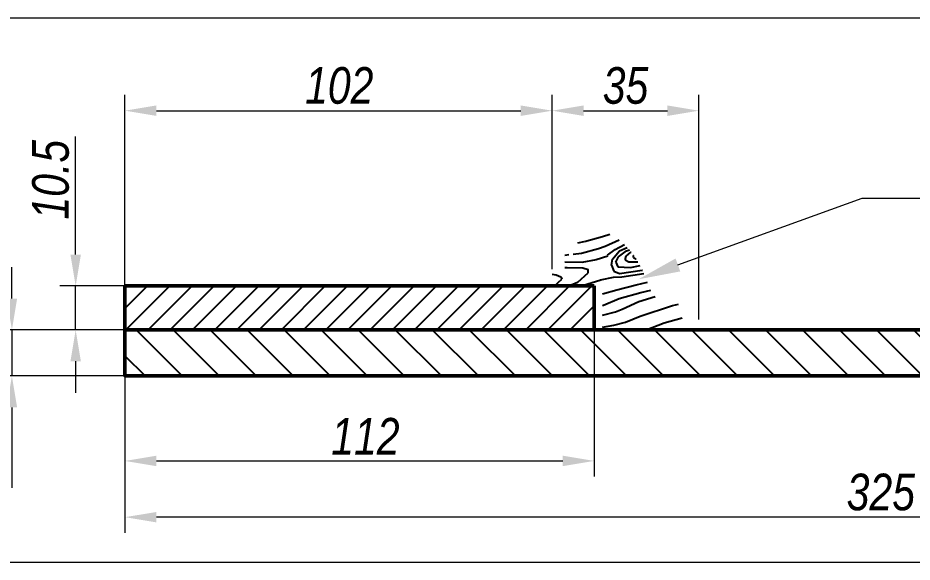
# Model space of a CAD drawing. Header units: millimetres. Extents: x 55 to 2092, y -657 to 768.
# Drawn here: x 254.1 to 467.6, y -116.5 to 13.5 of the extents above; entities that cross this region are included whole.
import ezdxf
from ezdxf import colors
from ezdxf.entities.mleader import LeaderData, LeaderLine
from ezdxf.math import Vec2, Vec3

# ---------------------------------------------------------------- set-up
doc = ezdxf.new("R2010")
doc.units = ezdxf.units.MM
doc.header["$MEASUREMENT"] = 0
doc.header["$PDMODE"] = 35
doc.layers.add('Профили', color=172, linetype='Continuous', lineweight=50)
doc.layers.add('Размеры', color=7, linetype='Continuous', lineweight=20)
doc.styles.get("Standard").update_dxf_attribs({"font": 'ARIALI.TTF', "width": 0.8})
doc.dimstyles.new('Standard mini', dxfattribs={"dimscale": 0.25, "dimtxt": 35, "dimasz": 30, "dimexe": 15, "dimexo": 0, "dimgap": 6, "dimtad": 1, "dimdec": 0, "dimzin": 1, "dimdsep": 46, "dimtxsty": 'Standard', "dimcen": 20, "dimclrd": 7, "dimclre": 7, "dimclrt": 256, "dimadec": 0, "dimazin": 0, "dimtfac": 1, "dimtdec": 0, "dimtmove": 0, "dimatfit": 3, "dimfxl": 1, "dimlwd": -1, "dimlwe": -1, "dimarcsym": 0})

# ---------------------------------------------------------------- blocks, each defined once
blk = doc.blocks.new('*D24')
at = {"layer": 'Defpoints', "color": 0}
for p in [(267.87, -50.52), (279.65, -50.52), (279.65, -61.02)]:
    blk.add_point(p, dxfattribs=at)
at = {"layer": 'Размеры', "color": 7}
for p, q in [((267.87, -43.02), (267.87, -14.78)), ((279.65, -50.52), (264.12, -50.52)), ((267.87, -61.02), (267.87, -50.52)), ((279.65, -61.02), (264.12, -61.02)), ((267.87, -68.52), (267.87, -76.02))]:
    blk.add_line(p, q, dxfattribs=at)
for points in [[(266.62, -43.02), (269.12, -43.02), (267.87, -50.52)], [(266.62, -68.52), (269.12, -68.52), (267.87, -61.02)]]:
    blk.add_solid(points, dxfattribs=at)
at = {"layer": 'Размеры', "lineweight": -3, "insert": (261.91, -25.15), "char_height": 8.75, "attachment_point": 5, "rotation": 90}
blk.add_mtext('10.5', dxfattribs=at)
blk = doc.blocks.new('*D25')
at = {"layer": 'Defpoints', "color": 0}
for p in [(252.65, -61.02), (279.65, -61.02), (279.65, -72.02)]:
    blk.add_point(p, dxfattribs=at)
at = {"layer": 'Размеры', "color": 7}
for p, q in [((252.65, -53.52), (252.65, -46.02)), ((279.65, -61.02), (248.9, -61.02)), ((252.65, -61.02), (252.65, -72.02)), ((279.65, -72.02), (248.9, -72.02)), ((252.65, -79.52), (252.65, -98.7))]:
    blk.add_line(p, q, dxfattribs=at)
for points in [[(251.4, -53.52), (253.9, -53.52), (252.65, -61.02)], [(251.4, -79.52), (253.9, -79.52), (252.65, -72.02)]]:
    blk.add_solid(points, dxfattribs=at)
at = {"layer": 'Размеры', "lineweight": -3, "insert": (246.76, -92.86), "char_height": 8.75, "attachment_point": 5, "rotation": 90}
blk.add_mtext('11', dxfattribs=at)
blk = doc.blocks.new('*D23')
at = {"layer": 'Defpoints', "color": 0}
for p in [(279.65, -61.02), (391.65, -61.02), (391.65, -92.31)]:
    blk.add_point(p, dxfattribs=at)
at = {"layer": 'Размеры', "color": 7}
for p, q in [((279.65, -61.02), (279.65, -96.06)), ((391.65, -61.02), (391.65, -96.06)), ((287.15, -92.31), (384.15, -92.31))]:
    blk.add_line(p, q, dxfattribs=at)
for points in [[(287.15, -91.06), (287.15, -93.56), (279.65, -92.31)], [(384.15, -91.06), (384.15, -93.56), (391.65, -92.31)]]:
    blk.add_solid(points, dxfattribs=at)
at = {"layer": 'Размеры', "insert": (337.05, -86.42), "char_height": 8.75, "attachment_point": 5}
blk.add_mtext('112', dxfattribs=at)
blk = doc.blocks.new('*D26')
at = {"layer": 'Defpoints', "color": 0}
for p in [(381.65, -8.65), (381.65, -46.52), (279.65, -50.52)]:
    blk.add_point(p, dxfattribs=at)
at = {"layer": 'Размеры', "color": 7}
for p, q in [((279.65, -50.52), (279.65, -4.9)), ((381.65, -46.52), (381.65, -4.9)), ((287.15, -8.65), (374.15, -8.65))]:
    blk.add_line(p, q, dxfattribs=at)
for points in [[(287.15, -7.4), (287.15, -9.9), (279.65, -8.65)], [(374.15, -7.4), (374.15, -9.9), (381.65, -8.65)]]:
    blk.add_solid(points, dxfattribs=at)
at = {"layer": 'Размеры', "insert": (330.8, -2.68), "char_height": 8.75, "attachment_point": 5}
blk.add_mtext('102', dxfattribs=at)
blk = doc.blocks.new('*D30')
at = {"layer": 'Defpoints', "color": 0}
for p in [(279.65, -72.02), (604.65, -72.02), (279.65, -105.75)]:
    blk.add_point(p, dxfattribs=at)
at = {"layer": 'Размеры', "color": 7}
for p, q in [((279.65, -72.02), (279.65, -109.5)), ((604.65, -72.02), (604.65, -109.5)), ((597.15, -105.75), (287.15, -105.75))]:
    blk.add_line(p, q, dxfattribs=at)
for points in [[(287.15, -104.5), (287.15, -107), (279.65, -105.75)], [(597.15, -104.5), (597.15, -107), (604.65, -105.75)]]:
    blk.add_solid(points, dxfattribs=at)
at = {"layer": 'Размеры', "insert": (460.1, -99.79), "char_height": 8.75, "attachment_point": 5}
blk.add_mtext('325', dxfattribs=at)
blk = doc.blocks.new('*D31')
at = {"layer": 'Defpoints', "color": 0}
for p in [(416.65, -8.65), (381.65, -46.52), (416.65, -58.52)]:
    blk.add_point(p, dxfattribs=at)
at = {"layer": 'Размеры', "color": 7}
for p, q in [((381.65, -46.52), (381.65, -4.9)), ((416.65, -58.52), (416.65, -4.9)), ((389.15, -8.65), (409.15, -8.65))]:
    blk.add_line(p, q, dxfattribs=at)
for points in [[(389.15, -7.4), (389.15, -9.9), (381.65, -8.65)], [(409.15, -7.4), (409.15, -9.9), (416.65, -8.65)]]:
    blk.add_solid(points, dxfattribs=at)
at = {"layer": 'Размеры', "insert": (399.15, -2.68), "char_height": 8.75, "attachment_point": 5}
blk.add_mtext('35', dxfattribs=at)

msp = doc.modelspace()

# ---------------------------------------------------------------- hatches: boundary and pattern name
at = {"layer": 'Профили', "lineweight": -3}
h = msp.add_hatch(dxfattribs=at)
h.set_pattern_fill('WOOD9', color=256, scale=30, angle=15, style=0, pattern_type=2)
h.set_pattern_definition([(15, (16.342, 60.985), (-7.7646, 28.9778), [4.35, -25.65]), (10.101, (17.8739, 56.4259), (355.4977085, 64.1976435), [5.26926, -1048.5807]), (11.0549, (13.1445, 52.0529), (442.4310318, 87.4914542), [8.7207, -863.34576]), (13.7681, (7.80725, 47.05106), (1369.7195088, 335.95891712), [13.95324, -2776.6918]), (41.565, (22.176, 38.633), (21.2132, 36.7423), [3.354, -63.728]), (358.7398, (19.6785, 42.1568), (218.3735665, -3.603532), [3.75, -746.25]), (358.8108, (18.3821, 43.5176), (218.3735674, -3.6035236), [4.842, -963.5587]), (25.4374, (18.0827, 35.36225), (743.5773642, 354.5312328), [5.7959, -1153.38456]), (6.3844, (18.1388, 45.00535), (602.8490863, 68.3586), [5.0065, -996.2925]), (13.2377, (14.2628, 46.14086), (964.0307381, 227.2545915), [9.75462, -1941.16815]), (6.3844, (14.4118, 58.9147), (602.8490863, 68.3586), [5.0065, -996.2925]), (18.9909, (11.7025, 62.071), (397.9242921, 137.6816642), [6.4657, -1286.67003]), (2.0054, (1.7282, 32.0671), (276.329089, 11.925668), [2.0012, -398.2486]), (12.4363, (8.04984, 54.25947), (1319.5285938, 291.45175234), [10.06008, -2001.95373]), (18.1798, (0.3423, 51.7284), (484.8576557, 160.975223), [8.1125, -532.7202]), (21.8427, (-3.1634, 50.3231), (224.0577186, 91.094046), [3.7769, -751.6037]), (15, (6.045, 50.15), (-7.7646, 28.9778), [7.35, -22.65]), (21.7661, (-2.2317, 46.8458), (1178.2441163, 470.99925556), [8.91207, -1773.50175]), (17.6425, (-1.49406, 44.0929), (1230.51543506, 391.8311217), [9.76038, -1942.31538]), (41.565, (16.66, 37.776), (21.2132, 36.7423), [2.3479, -64.7341]), (299.0363, (18.116, 39.8746), (52.27159, -79.16872), [0.6185, -123.0747]), (15, (8.564, 36.694), (-7.7646, 28.9778), [1.95, -28.05]), (23.7461, (10.4472, 37.1986), (166.102117, 75.565017), [1.973, -392.6154]), (86.565, (12.253, 37.993), (-7.76455, 28.97777), [0.4743, -94.394]), (341.31, (11.257, 38.813), (65.72009, -13.44854), [1.0817, -107.0848]), (6.2539, (9.2957, 38.5983), (210.608934, 25.374462), [1.973, -392.6154]), (20.1944, (7.7408, 38.0263), (282.013205, 106.623345), [1.6568, -329.704]), (33.435, (6.553, 37.242), (50.19098, 44.50686), [1.423, -93.4453]), (86.565, (6.525, 36.769), (-7.76455, 28.97777), [0.4743, -94.394]), (330, (6.525, 36.769), (28.9778, 7.7647), [0.6364, -41.79]), (9.2895, (7.076, 36.4506), (28.977755, 7.764626), [1.5075, -299.9887]), (330, (4.496, 36.225), (28.9778, 7.7647), [1.0606, -41.3657]), (1.7595, (5.415, 35.695), (400.0047456, 14.006246), [2.6196, -521.3078]), (15, (8.033, 35.775), (-7.7646, 28.9778), [3.6, -26.4]), (22.4314, (11.5107, 36.7071), (419.1374892, 174.4240537), [3.4792, -692.3656]), (60, (14.727, 38.035), (-7.7646, 28.9778), [1.0607, -41.3657]), (296.31, (14.918, 39.639), (60.0362, -108.14649), [0.7648, -152.2058]), (356.565, (13.4975, 39.724), (28.97776, 7.7646), [1.423, -93.4453]), (4.3804, (11.0628, 39.5376), (334.284574, 27.4550675), [2.4418, -485.9227]), (11.9873, (8.2711, 38.9449), (28.977767, 7.7646216), [2.8539, -567.93495]), (21.7098, (5.8856, 37.9951), (224.057651, 91.0942), [2.5676, -510.94965]), (38.9624, (4.737, 37.0662), (50.191004, 44.50682), [1.4773, -293.9882]), (74.0362, (4.4964, 36.2253), (13.44868, 65.720154), [0.8747, -174.054]), (292.1251, (2.323, 35.643), (83.33008, -195.07976), [1.2093, -240.6584]), (357.4745, (2.7785, 34.5226), (502.4670843, -20.655111), [2.9887, -594.7568]), (10.0303, (5.7643, 34.3909), (355.4978022, 64.1973363), [3.463, -689.1407]), (15, (9.174, 34.994), (-7.7646, 28.9778), [4.5, -25.5]), (27.2647, (13.5211, 36.1588), (245.2709255, 127.8363428), [3.5306, -702.5854]), (335.1945, (17.0525, 40.366), (175.947066, -77.087933), [1.1715, -233.1357]), (350.2249, (14.936, 40.7308), (357.5783, -59.478316), [2.1477, -427.3868]), (6.0274, (12.0666, 40.4278), (392.240173, 42.984072), [2.8853, -574.1762]), (12.879, (8.1158, 39.5245), (28.9777643, 7.764631), [4.0528, -806.50254]), (19.9697, (4.861, 38.3418), (310.991, 114.387833), [3.463, -689.1407]), (36.8014, (2.9206, 36.89), (50.19099, 44.5069), [2.4233, -159.1316]), (64.3987, (2.323, 35.643), (98.301479, 212.689507), [1.383, -275.2034]), (290.7106, (1.2804, 34.8977), (98.858961, -253.035403), [1.5075, -299.9888]), (338.1302, (1.8135, 33.4876), (102.462415, -34.66162), [1.5, -148.4998]), (8.6599, (3.2055, 32.929), (28.977768, 7.764633), [5.4332, -266.2283]), (16.1691, (8.57684, 33.7469), (1383.1688877, 401.6762511), [7.35153, -1462.95453]), (23.4711, (15.6376, 35.7941), (556.2619082, 242.2242756), [7.12776, -1418.4246]), (5.5377, (16.954, 41.8926), (28.977774, 7.764583), [2.7372, -179.7456]), (6.6744, (10.7806, 41.17025), (210.6089545, 25.3744016), [6.2155, -1236.8853]), (17.121, (6.9075, 39.9771), (745.6579202, 230.8553734), [4.0528, -806.50254]), (23.4269, (3.1507, 38.3494), (556.2619866, 242.2240382), [4.0942, -814.7463]), (50.5376, (1.5105, 36.357), (92.617452, 117.991387), [2.5807, -255.4888]), (81.0375, (1.2804, 34.8977), (32.58136, 226.138156), [1.4773, -293.9884]), (8.991, (12.721, 42.622), (297.542307, 48.6679566), [5.7315, -567.4177]), (16.2453, (6.09496, 40.6912), (1296.2356755, 378.3820193), [6.9016, -1373.4244]), (26.6893, (2.1261, 38.696), (656.6439695, 331.2377223), [4.4421, -883.9832]), (38.1985, (0.3306, 37.283), (50.191006, 44.506826), [2.2847, -226.1883]), (15, (9.39, 33.033), (-7.7646, 28.9778), [9, -21]), (8.991, (3.7283, 32.1372), (297.542307, 48.6679566), [5.7315, -567.4177]), (11.7603, (10.3432, 43.3824), (529.3645292, 110.7845219), [7.9627, -1584.5824]), (17.4895, (3.756, 41.3068), (629.7466403, 199.79775), [6.9065, -683.7453]), (24.7824, (-0.2517, 39.4565), (635.4305668, 294.4961477), [4.4142, -878.42214]), (15, (3.25, 43.19), (-7.7646, 28.9778), [11.4, -18.6]), (18.9451, (-0.8729, 41.7747), (397.9244354, 137.681157), [4.3603, -867.7061]), (11.7603, (6.6162, 57.29173), (529.3645292, 110.7845219), [7.9627, -1584.5824]), (17.4895, (0.029, 55.2161), (629.7466403, 199.79775), [6.9065, -683.7453]), (24.7824, (-3.9787, 53.3658), (635.4305668, 294.4961477), [4.4142, -878.42214]), (12.6141, (4.6702, 60.4973), (28.9777637, 7.7646065), [7.20624, -713.41845]), (13.4089, (-0.5846, 59.2446), (28.9777575, 7.7645868), [5.40207, -1075.0145]), (15, (-5.22, 58.002), (-7.7646, 28.9778), [4.8, -25.2]), (11.0996, (9.8502, 59.7112), (442.4310103, 87.4915229), [6.61533, -1316.44914]), (14.1049, (0.53847, 57.3714), (28.9777669, 7.7646063), [9.60117, -1910.63316]), (15, (-4.678, 55.974), (-7.7646, 28.9778), [5.4, -24.6]), (16.9091, (23.3167, 37.8517), (832.591096, 254.149577), [4.5025, -895.99734]), (12.2737, (27.6245, 39.1613), (28.97777, 7.7645717), [3.1536, -627.5603]), (23.4269, (20.5435, 62.1106), (556.2619866, 242.2240382), [4.0942, -814.7463]), (15, (23.06, 57.35), (-7.7646, 28.9778), [2.85, -27.15]), (9.9576, (21.7034, 53.7251), (682.0177908, 120.63019), [5.1198, -1018.843]), (10.0303, (21.3596, 50.3718), (355.4978022, 64.1973363), [3.463, -689.1407]), (18.0127, (24.7697, 50.975), (513.835581, 168.739263), [2.8539, -567.93495]), (15, (23.758, 48.375), (-7.7646, 28.9778), [4.5, -25.5]), (93.69, (24.685, 40.8584), (-7.76453, 28.97779), [0.7648, -152.2058]), (339.4624, (23.4276, 42.0743), (102.46241, -34.661646), [1.2904, -256.7792]), (18.0127, (26.6331, 44.0203), (513.835581, 168.739263), [2.8539, -567.93495]), (10.0303, (23.223, 43.4171), (355.4978022, 64.1973363), [3.463, -689.1407]), (20.1944, (27.171, 46.649), (282.013205, 106.623345), [1.6568, -329.704]), (15, (23.114, 45.562), (-7.7646, 28.9778), [4.2, -25.8]), (20.1944, (23.444, 60.5584), (282.013205, 106.623345), [1.6568, -329.704]), (15, (19.387, 59.47), (-7.7646, 28.9778), [4.2, -25.8]), (15, (17.816, 64.175), (-7.7646, 28.9778), [6.15, -23.85])])
edge = h.paths.add_edge_path()
edge.add_line((384.65, -43.02), (384.65, -46.52))
edge.add_line((384.65, -46.52), (381.65, -46.52))
edge.add_line((381.65, -46.52), (381.65, -50.52))
edge.add_line((381.65, -50.52), (393.65, -50.52))
edge.add_line((393.65, -50.52), (393.65, -61.02))
edge.add_line((393.65, -61.02), (416.65, -61.02))
edge.add_line((416.65, -61.02), (416.65, -58.52))
edge.add_line((416.65, -58.52), (412.65, -58.52))
edge.add_line((412.65, -58.52), (412.65, -54.85))
edge.add_spline(control_points=[(412.65, -54.85), (409.68, -54.98), (404.68, -53.61), (403.87, -45.52), (396.07, -37.51), (392.16, -37.93), (388.93, -37.94), (387.16, -41.13), (386.65, -43.02)], knot_values=[0, 0, 0, 0, 8.085046, 18.236009, 24.403649, 28.871606, 33.783285, 36.804433, 36.804433, 36.804433, 36.804433], degree=3, periodic=0)
edge.add_line((386.65, -43.02), (384.65, -43.02))
h = msp.add_hatch(dxfattribs=at)
h.set_pattern_fill('ANSI31', color=256, scale=30, style=0)
h.set_pattern_definition([(45, (0, -388.6012), (-2.65165, 2.65165), [])])
h.paths.add_polyline_path([(391.65, -50.52), (279.65, -50.52), (279.65, -61.02), (391.65, -61.02)])
h = msp.add_hatch(dxfattribs=at)
h.set_pattern_fill('ANSI31', color=256, scale=50, angle=90, style=0)
h.set_pattern_definition([(135, (0, -388.601), (-4.41942, -4.41942), [])])
h.paths.add_polyline_path([(279.65, -61.02), (604.65, -61.02), (604.65, -72.02), (279.65, -72.02)])

# ---------------------------------------------------------------- linework, layer by layer
at = {"layer": 'Профили'}
for points in [[(391.65, -50.52), (279.65, -50.52), (279.65, -61.02), (391.65, -61.02)], [(279.65, -61.02), (604.65, -61.02), (604.65, -72.02), (279.65, -72.02)]]:
    msp.add_lwpolyline(points, close=True, dxfattribs=at)
at = {"layer": 'Размеры'}
for p, q in [((71.96, 13.52), (2066.26, 13.52)), ((71.96, -116.48), (2066.26, -116.48))]:
    msp.add_line(p, q, dxfattribs=at)

# ---------------------------------------------------------------- dimensions: what is measured, and where the dimension line sits
for base, p1, p2, picture, middle in [((381.65, -8.65), (279.65, -50.52), (381.65, -46.52), '*D26', (330.8, -8.65)), ((416.65, -8.65), (381.65, -46.52), (416.65, -58.52), '*D31', (399.15, -8.65)), ((391.65, -92.31), (279.65, -61.02), (391.65, -61.02), '*D23', (337.05, -92.31)), ((279.65, -105.75), (604.65, -72.02), (279.65, -72.02), '*D30', (460.1, -105.75))]:
    dim = msp.add_linear_dim(base=base, p1=p1, p2=p2, dimstyle='Standard mini', dxfattribs=at)
    dim.commit()
    dim.dimension.update_dxf_attribs({"geometry": picture, "text_midpoint": middle, "dimtype": 160})
at = {"layer": 'Размеры', "lineweight": -3}
dim = msp.add_linear_dim(base=(267.87, -50.52), p1=(279.65, -61.02), p2=(279.65, -50.52), angle=90, dimstyle='Standard mini', override={"dimdec": 1}, dxfattribs=at)
dim.commit()
dim.dimension.update_dxf_attribs({"geometry": '*D24', "text_midpoint": (267.87, -25.15), "dimtype": 160})
dim = msp.add_linear_dim(base=(252.65, -61.02), p1=(279.65, -72.02), p2=(279.65, -61.02), angle=90, dimstyle='Standard mini', dxfattribs=at)
dim.commit()
dim.dimension.update_dxf_attribs({"geometry": '*D25', "text_midpoint": (252.65, -92.86), "dimtype": 160})

# ---------------------------------------------------------------- leaders
at = {"layer": 'Размеры'}
ml = msp.add_multileader_mtext('Standard', dxfattribs=at)
ml.set_content('Пр_№1001/23/резной', color=256)
ml.set_leader_properties(color=256, linetype='Continuous', lineweight=20)
ml.build(insert=Vec2(0, 0))
ml.multileader.update_dxf_attribs({"text_left_attachment_type": 7, "text_right_attachment_type": 7, "dogleg_length": 20, "arrow_head_size": 10, "scale": 0.5})
ctx = ml.context
ctx.base_point, ctx.scale, ctx.char_height, ctx.arrow_head_size, ctx.landing_gap_size, ctx.plane_origin = Vec3(470.37, -29.52), 0.5, 10, 10, 0.045, Vec3(418.41, -68.25)
ctx.left_attachment, ctx.right_attachment = 7, 7
notes = []
notes.append((ctx, [(0, (1, 1, 0), (460.37, -29.52), (1, 0), 10, [(0, [(402.26, -48.92), (455.61, -29.52)], 0, [])])]))
ctx.mtext.insert, ctx.mtext.flow_direction = Vec3(470.42, -16.74), 5
for ctx, leaders in notes:
    for number, flags, end, landing, length, lines in leaders:
        leader = LeaderData()
        leader.index, (leader.has_last_leader_line, leader.has_dogleg_vector, leader.attachment_direction) = number, flags
        leader.last_leader_point, leader.dogleg_vector, leader.dogleg_length = Vec3(end), Vec3(landing), length
        for number, points, colour, breaks in lines:
            line = LeaderLine()
            line.index, line.vertices, line.color, line.breaks = number, Vec3.list(points), colors.encode_raw_color(colour), breaks
            leader.lines.append(line)
        ctx.leaders.append(leader)

doc.saveas('drawing.dxf')
